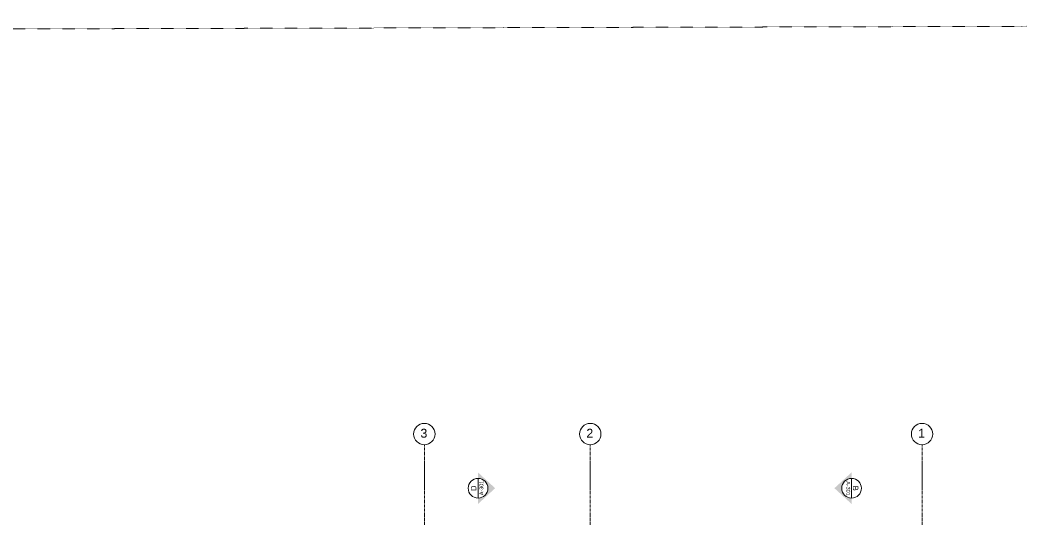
# Model space of a CAD drawing. Header units: centimetres. Extents: x -1487 to 7635, y -1892 to 2688.
# Drawn here: x 1378 to 3186, y 1786 to 2688 of the extents above; entities that cross this region are included whole.
import ezdxf
from ezdxf.enums import TextEntityAlignment as Align

# ---------------------------------------------------------------- set-up
doc = ezdxf.new("R2010")
doc.units = ezdxf.units.CM
doc.linetypes.add('CENTERX2', pattern=[4, 2.5, -0.5, 0.5, -0.5])
doc.linetypes.add('CENTRO2', pattern=[1.125, 0.75, -0.125, 0.125, -0.125])
doc.layers.add('AA - linee quote', color=3, linetype='Continuous', lineweight=13)
doc.styles.add('ARIAL', font='Arial.ttf')

msp = doc.modelspace()

# ---------------------------------------------------------------- hatches: boundary and pattern name
at = {"layer": 'AA - linee quote'}
h = msp.add_hatch(color=256, dxfattribs=at)
h.dxf.hatch_style = 1
h.paths.add_polyline_path([(2205.7342, 1870.0396), (2205.7342, 1859.4377, -1), (2205.7342, 1823.8743), (2205.7342, 1813.2724), (2236.6303, 1841.656)])
h = msp.add_hatch(color=256, dxfattribs=at)
h.dxf.hatch_style = 1
h.paths.add_polyline_path([(2880.9418, 1813.3365), (2880.9418, 1823.9384, -1), (2880.9418, 1859.5018), (2880.9418, 1870.1037), (2850.0457, 1841.7201)])

# ---------------------------------------------------------------- linework, layer by layer
at = {"layer": 'AA - linee quote', "linetype": 'CENTRO2', "ltscale": 7}
for p, q in [((2108.5996, 673.1865), (2108.5996, 1920.1865)), ((2408.5996, 673.1865), (2408.5996, 1920.1865)), ((3008.5996, 673.1865), (3008.5996, 1920.1865))]:
    msp.add_line(p, q, dxfattribs=at)
at = {"layer": 'AA - linee quote'}
for p, q in [((2205.7078, 1859.4373), (2205.7078, 1823.8739)), ((2880.9682, 1823.9388), (2880.9682, 1859.5022))]:
    msp.add_line(p, q, dxfattribs=at)
at = {"layer": 'AA - linee quote', "linetype": 'CENTRO2', "ltscale": 0.009}
msp.add_lwpolyline([(-1487.331, 2664.295), (7634.7147, 2687.7379), (7634.7147, 76.6954), (-1487.331, 53.2526)], close=True, dxfattribs=at)
at = {"layer": 'AA - linee quote'}
for centre, radius in [((2108.5996, 1939.5137), 19.3273), ((2408.5996, 1939.5137), 19.3273), ((3008.5996, 1939.5137), 19.3273), ((2205.7078, 1841.6556), 17.7817), ((2880.9682, 1841.7205), 17.7817)]:
    msp.add_circle(centre, radius, dxfattribs=at)

# ---------------------------------------------------------------- texts
at = {"layer": 'AA - linee quote', "linetype": 'CENTERX2', "ltscale": 5, "style": 'ARIAL'}
for tag, p in [('3', (2101.5396, 1933.0325)), ('2', (2401.5396, 1933.0325)), ('1', (3001.5396, 1933.0325))]:
    msp.add_attdef(tag, p, '', height=16, dxfattribs=at)
at = {"layer": 'AA - linee quote', "style": 'ARIAL'}
for tag, height, rotation, p in [('D', 9.9109, 90, (2197.682, 1841.6206)), ('A-301', 7, 90, (2211.7064, 1842.1174)), ('A-301', 7, 270, (2874.9696, 1841.2587)), ('B', 9.9109, 270, (2888.3923, 1841.5566))]:
    msp.add_attdef(tag, text='', height=height, rotation=rotation, dxfattribs=at).set_placement(p, align=Align.MIDDLE_CENTER)

doc.saveas('drawing.dxf')
